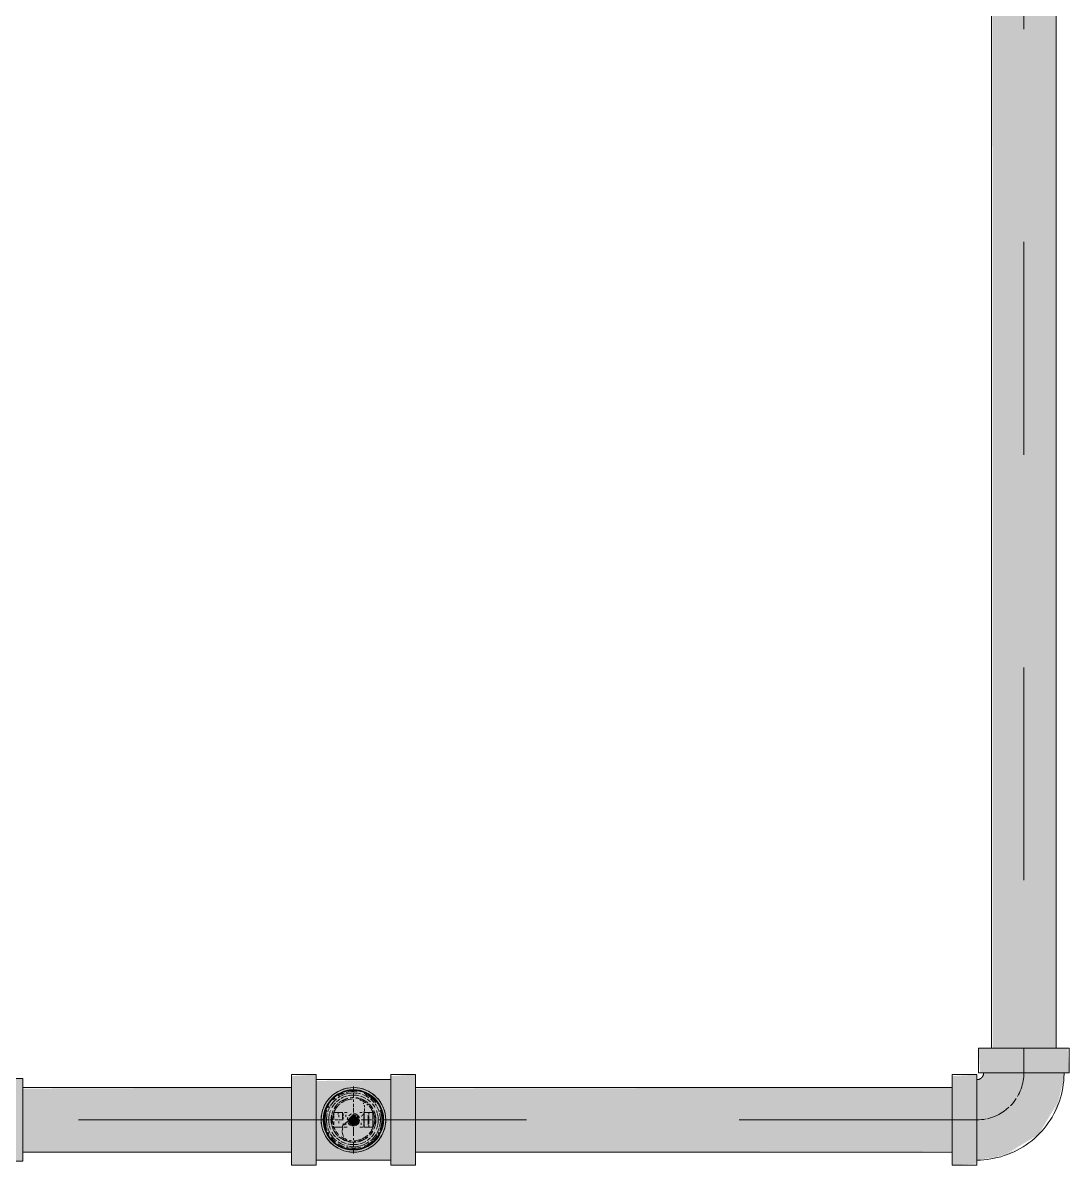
# Model space of a CAD drawing. Header units: millimetres. Extents: x -4000 to 187956, y -58990 to 162485.
# Drawn here: x 43403 to 44184, y 126416 to 127269 of the extents above; entities that cross this region are included whole.
import ezdxf

# ---------------------------------------------------------------- set-up
doc = ezdxf.new("R2010")
doc.units = ezdxf.units.MM
doc.linetypes.add('Dash 1_16_', pattern=[317.5, 158.75, -158.75])
for name, color, linetype, lineweight in [('F-SPRN', 3, 'Continuous', 9), ('P-PIPE', 3, 'Continuous', 9), ('P-PIPE-CNTR', 3, 'Continuous', 9)]:
    doc.layers.add(name, color=color, linetype=linetype, lineweight=lineweight)

# ---------------------------------------------------------------- blocks, each defined once
blk = doc.blocks.new('Steel_Elbow_Threaded_HoaPhat - Standard-4705948-FFS - TANG 1')
at = {"layer": 'P-PIPE', "lineweight": 13, "transparency": 33554534}
for points in [[(-35.03, 23.89), (-35.03, 33.79), (-53.45, 32.64), (-53.45, -33.79), (-35.03, -32.64), (-35.03, 16.89)], [(33.79, -53.45), (32.64, -35.03), (-33.79, -35.03), (-32.64, -53.45), (32.64, -53.45)]]:
    blk.add_hatch(color=1, dxfattribs=at).paths.add_polyline_path(points)
h = blk.add_hatch(color=1, dxfattribs=at)
h.paths.add_polyline_path([(25.67, -13.51), (25.05, -10.14), (21.53, -4.87)])
h.paths.add_polyline_path([(30, -35.03), (27.84, -20.88), (25.67, -13.51), (10.95, 10.95), (-13.57, 25.66), (-28.3, 29.11), (-35.03, 30), (-35.03, -30), (-30.69, -30.69), (-30, -35.03), (28.19, -35.03)])
h.paths.add_polyline_path([(-4.87, 21.53), (-10.14, 25.05), (-13.57, 25.66)])
at = {"layer": 'P-PIPE', "color": 20, "lineweight": 13}
for p, q in [((-35.03, 33.79), (-53.45, 33.79)), ((-53.45, 33.79), (-53.45, 24.17)), ((-53.45, 33.79), (-53.45, -33.79)), ((-35.03, -33.79), (-35.03, 33.79)), ((-35.03, 30.18), (-35.03, 33.79)), ((-35.03, 23.89), (-35.03, 28.34)), ((-35.03, 28.19), (-35.03, 24.12)), ((-35.03, 28.19), (-35.03, 24.12)), ((-53.45, 23.36), (-53.45, 17.08)), ((-35.03, 16.89), (-35.03, 23.06)), ((-35.03, 22.98), (-35.03, 15)), ((-35.03, 22.98), (-35.03, -22.98)), ((-53.45, 16.89), (-53.45, 8.74)), ((-53.45, 8.74), (-53.45, 0)), ((-35.03, 8.74), (-35.03, 16.89)), ((-35.03, 15), (-35.03, 5.21)), ((-35.03, 0), (-35.03, 8.74)), ((-35.03, 5.21), (-35.03, 0)), ((-35.03, 0), (-35.03, -5.21)), ((-53.45, 0), (-53.45, -8.74)), ((-35.03, -8.74), (-35.03, 0)), ((-35.03, -5.21), (-35.03, -15)), ((-53.45, -8.74), (-53.45, -16.89)), ((-35.03, -16.89), (-35.03, -8.74)), ((-35.03, -15), (-35.03, -22.98)), ((-35.03, -23.07), (-35.03, -16.89)), ((-53.45, -17.08), (-53.45, -23.36)), ((-53.45, -24.17), (-53.45, -33.79)), ((-35.03, -28.34), (-35.03, -23.89)), ((-35.03, -24.11), (-35.03, -28.19)), ((-35.03, -24.11), (-35.03, -28.19)), ((-53.45, -33.79), (-35.03, -33.79)), ((-35.03, -33.79), (-35.03, -30.18)), ((-33.79, -35.03), (-33.79, -53.45)), ((-30.18, -35.03), (-33.79, -35.03)), ((33.79, -35.03), (-33.79, -35.03)), ((-23.89, -35.03), (-28.34, -35.03)), ((-28.19, -35.03), (-24.11, -35.03)), ((-28.19, -35.03), (-24.11, -35.03)), ((-16.89, -35.03), (-23.07, -35.03)), ((-22.98, -35.03), (-15, -35.03)), ((-22.98, -35.03), (22.98, -35.03)), ((-8.74, -35.03), (-16.89, -35.03)), ((-15, -35.03), (-5.21, -35.03)), ((0, -35.03), (-8.74, -35.03)), ((-5.21, -35.03), (0, -35.03)), ((8.74, -35.03), (0, -35.03)), ((0, -35.03), (5.21, -35.03)), ((5.21, -35.03), (15, -35.03)), ((16.89, -35.03), (8.74, -35.03)), ((15, -35.03), (22.98, -35.03)), ((23.06, -35.03), (16.89, -35.03)), ((28.34, -35.03), (23.89, -35.03)), ((24.12, -35.03), (28.19, -35.03)), ((24.12, -35.03), (28.19, -35.03)), ((33.79, -35.03), (30.18, -35.03)), ((33.79, -53.45), (33.79, -35.03)), ((-33.79, -53.45), (33.79, -53.45)), ((-33.79, -53.45), (-24.17, -53.45)), ((-23.36, -53.45), (-17.08, -53.45)), ((-16.89, -53.45), (-8.74, -53.45)), ((-8.74, -53.45), (0, -53.45)), ((0, -53.45), (8.74, -53.45)), ((8.74, -53.45), (16.89, -53.45)), ((17.08, -53.45), (23.36, -53.45)), ((24.17, -53.45), (33.79, -53.45))]:
    blk.add_line(p, q, dxfattribs=at)
at = {"layer": 'P-PIPE', "color": 20, "lineweight": 13, "flags": 128}
for points in [[(30, -35.03), (29.95, -32.43), (29.79, -29.83), (29.53, -27.24), (29.17, -24.67), (28.7, -22.11), (28.14, -19.57), (27.47, -17.06), (26.7, -14.57), (25.83, -12.12), (24.87, -9.7), (23.81, -7.33), (22.65, -5), (21.4, -2.72), (20.07, -0.49), (18.64, 1.69), (17.13, 3.81), (15.54, 5.86), (13.86, 7.85), (12.11, 9.77), (10.28, 11.62), (8.38, 13.39), (6.41, 15.09), (4.37, 16.71), (2.27, 18.24), (0.11, 19.69), (-2.11, 21.05), (-4.38, 22.32), (-6.7, 23.5), (-9.06, 24.59), (-11.46, 25.58), (-13.91, 26.47), (-16.38, 27.27), (-18.89, 27.97), (-21.42, 28.56), (-23.97, 29.05), (-26.54, 29.44), (-29.13, 29.73), (-31.72, 29.92), (-34.32, 30), (-35.03, 30)], [(-35.03, -30), (-34.82, -30), (-34.62, -30.02), (-34.42, -30.04), (-34.23, -30.06), (-34.03, -30.1), (-33.83, -30.14), (-33.64, -30.2), (-33.44, -30.25), (-33.26, -30.32), (-33.07, -30.4), (-32.88, -30.48), (-32.7, -30.57), (-32.53, -30.66), (-32.36, -30.77), (-32.19, -30.88), (-32.02, -30.99), (-31.87, -31.12), (-31.71, -31.25), (-31.56, -31.38), (-31.42, -31.52), (-31.28, -31.67), (-31.15, -31.82), (-31.03, -31.98), (-30.91, -32.14), (-30.8, -32.31), (-30.69, -32.48), (-30.59, -32.66), (-30.5, -32.84), (-30.42, -33.02), (-30.34, -33.2), (-30.27, -33.39), (-30.21, -33.58), (-30.16, -33.78), (-30.11, -33.97), (-30.07, -34.17), (-30.04, -34.37), (-30.02, -34.57), (-30.01, -34.77), (-30, -34.97), (-30, -35.03)]]:
    blk.add_lwpolyline(points, dxfattribs=at)
blk = doc.blocks.new('Sprinkler_Up - DN20-4705593-FFS - TANG 1')
at = {"layer": 'F-SPRN', "transparency": 33554534}
for points in [[(3.44, 21.15), (-6.87, 21.15), (-17.99, 13.07), (-22.24, 0), (-3.89, 0.74), (-1.73, 2.89), (-1.16, 3.47), (-0.58, 4.05), (0.58, 4.05), (1.16, 3.47), (1.73, 2.89), (4.63, 0), (22.24, 0), (17.99, 13.07), (6.87, 21.15)], [(0, 16.67), (-8.33, 14.44), (-11.79, 11.79), (-16.1, 4.31), (-16.1, -4.31), (-11.63, -11.88), (-4.31, -16.1), (0, -16.67), (8.33, -14.44), (11.79, -11.79), (16.1, -4.31), (16.1, 4.31), (11.43, 11.99), (4.31, 16.1)], [(0, 15.6), (-7.8, 13.51), (-11.03, 11.03), (-15.07, 4.04), (-15.07, -4.04), (-9.93, -11.88), (-7.8, -13.51), (0, -15.6), (9.44, -11.88), (13.51, -7.8), (15.07, -4.04), (15.07, 4.04), (11.43, 9.89), (7.8, 13.51), (4.04, 15.07)], [(-14.51, 5.48), (-14.51, -5.4), (-10.9, -5.4), (-10.9, 5.48)], [(-10.9, 5.48), (-10.9, -5.4), (-7.66, -5.4), (-7.66, 5.48)], [(-7.66, 5.48), (-7.66, -5.4), (0, -5.4), (0, 5.48)], [(-2.85, 4.94), (-5.71, 0), (5.71, 0), (2.85, 4.94)], [(0, 4.63), (-4.63, 0), (4.63, 0)], [(0, 2.56), (-1.82, 0), (1.34, 0)], [(0, 5.48), (0, -5.4), (7.66, -5.4), (7.66, 5.48)], [(7.66, 5.48), (7.66, -5.4), (10.9, -5.4), (10.9, 5.48)], [(14.51, 5.48), (10.9, 5.48), (11.43, -5.4), (14.51, -5.4)], [(22.24, 0), (3.89, -0.74), (1.73, -2.89), (1.16, -3.47), (0.58, -4.05), (-0.58, -4.05), (-1.16, -3.47), (-1.73, -2.89), (-4.63, 0), (-22.24, 0), (-17.99, -13.07), (-6.87, -21.15), (6.87, -21.15), (17.99, -13.07), (20.54, -5.23)], [(0, 0), (-5.71, 0), (-2.85, -4.94), (2.85, -4.94), (5.71, 0)], [(-4.63, 0), (0, -4.63), (4.63, 0), (0, 0)], [(-1.34, 0), (0, -2.56), (1.82, 0)]]:
    blk.add_hatch(color=1, dxfattribs=at).paths.add_polyline_path(points)
at = {"layer": 'F-SPRN', "color": 1}
for p, q in [((-11.46, 5.48), (-14.51, 5.48)), ((-14.51, 5.48), (-10.9, 5.48)), ((-14.51, 5.48), (-14.51, -5.4)), ((-11.46, 5.48), (-11.46, 4.02)), ((-11.46, 3.01), (-11.46, 0.16)), ((-10.9, 0.2), (-10.9, 3.61)), ((-10.81, 5.48), (-7.74, 5.48)), ((-8.08, 5.48), (-10.81, 5.48)), ((-8.08, 5.48), (-8.08, 2.85)), ((-8.08, 2.46), (-8.08, 0.42)), ((-7.66, 5.41), (-7.66, 2.73)), ((-7.66, 5.41), (-7.66, 2.73)), ((-7.66, 2.28), (-7.66, 0.45)), ((-7.66, 2.28), (-7.66, 0.45)), ((-6.96, 5.48), (-4.8, 5.48)), ((-5.75, 5.48), (-6.96, 5.48)), ((-5.75, 3.75), (-5.75, 2.2)), ((-2.07, 0.13), (-2.08, 0.04)), ((-2.08, 0.04), (-2.08, 0)), ((-2.06, 0.29), (-2.07, 0.21)), ((-2.07, 0.21), (-2.07, 0.13)), ((-2.04, 0.38), (-2.06, 0.29)), ((-2.03, 0.46), (-2.04, 0.38)), ((-2.01, 0.54), (-2.03, 0.46)), ((-1.98, 0.62), (-2.01, 0.54)), ((-1.96, 0.7), (-1.98, 0.62)), ((-1.93, 0.77), (-1.96, 0.7)), ((-1.9, 0.85), (-1.93, 0.77)), ((-1.86, 0.93), (-1.9, 0.85)), ((-1.82, 1), (-1.86, 0.93)), ((-1.78, 1.07), (-1.82, 1)), ((-1.74, 1.14), (-1.78, 1.07)), ((-1.69, 1.21), (-1.74, 1.14)), ((-1.64, 1.28), (-1.69, 1.21)), ((-1.59, 1.34), (-1.64, 1.28)), ((-1.53, 1.4), (-1.59, 1.34)), ((-1.47, 1.46), (-1.53, 1.4)), ((-1.41, 1.52), (-1.47, 1.46)), ((-1.35, 1.58), (-1.41, 1.52)), ((-1.29, 1.63), (-1.35, 1.58)), ((-1.22, 1.68), (-1.29, 1.63)), ((-1.15, 1.73), (-1.22, 1.68)), ((-1.08, 1.77), (-1.15, 1.73)), ((-1.01, 1.81), (-1.08, 1.77)), ((-0.94, 1.85), (-1.01, 1.81)), ((-0.86, 1.89), (-0.94, 1.85)), ((-0.79, 1.92), (-0.86, 1.89)), ((-0.71, 1.95), (-0.79, 1.92)), ((-0.63, 1.98), (-0.71, 1.95)), ((-0.55, 2), (-0.63, 1.98)), ((-0.47, 2.02), (-0.55, 2)), ((-0.39, 2.04), (-0.47, 2.02)), ((-0.31, 2.05), (-0.39, 2.04)), ((-0.23, 2.06), (-0.31, 2.05)), ((-0.14, 2.07), (-0.23, 2.06)), ((-0.06, 2.08), (-0.14, 2.07)), ((0.02, 2.08), (-0.06, 2.08)), ((0.11, 2.07), (0.02, 2.08)), ((0.19, 2.07), (0.11, 2.07)), ((0.27, 2.06), (0.19, 2.07)), ((0.35, 2.05), (0.27, 2.06)), ((0.43, 2.03), (0.35, 2.05)), ((0.52, 2.01), (0.43, 2.03)), ((0.6, 1.99), (0.52, 2.01)), ((0.67, 1.96), (0.6, 1.99)), ((0.75, 1.94), (0.67, 1.96)), ((0.83, 1.9), (0.75, 1.94)), ((0.9, 1.87), (0.83, 1.9)), ((0.98, 1.83), (0.9, 1.87)), ((1.05, 1.79), (0.98, 1.83)), ((1.12, 1.75), (1.05, 1.79)), ((1.19, 1.7), (1.12, 1.75)), ((1.26, 1.65), (1.19, 1.7)), ((1.32, 1.6), (1.26, 1.65)), ((1.39, 1.55), (1.32, 1.6)), ((1.45, 1.49), (1.39, 1.55)), ((1.51, 1.43), (1.45, 1.49)), ((1.56, 1.37), (1.51, 1.43)), ((1.62, 1.31), (1.56, 1.37)), ((1.67, 1.24), (1.62, 1.31)), ((1.71, 1.17), (1.67, 1.24)), ((1.76, 1.1), (1.71, 1.17)), ((1.8, 1.03), (1.76, 1.1)), ((1.84, 0.96), (1.8, 1.03)), ((1.88, 0.88), (1.84, 0.96)), ((1.91, 0.81), (1.88, 0.88)), ((1.94, 0.73), (1.91, 0.81)), ((1.97, 0.65), (1.94, 0.73)), ((2, 0.57), (1.97, 0.65)), ((2.02, 0.49), (2, 0.57)), ((2.04, 0.41), (2.02, 0.49)), ((2.05, 0.33), (2.04, 0.41)), ((2.08, 0), (2.08, 0.08)), ((4.8, 5.48), (6.96, 5.48)), ((6.96, 5.48), (5.75, 5.48)), ((5.75, 3.75), (5.75, 2.33)), ((7.66, 3.99), (7.66, 2.73)), ((7.66, 3.99), (7.66, 2.73)), ((7.77, 5.48), (10.81, 5.48)), ((10.81, 5.48), (8.08, 5.48)), ((8.08, 5.48), (8.08, 4.19)), ((10.9, 5.48), (11.43, 5.48)), ((10.9, 2.56), (10.9, 1.31)), ((11.43, 5.48), (14.51, 5.48)), ((11.46, 5.48), (11.43, 5.48)), ((14.51, 5.48), (11.46, 5.48)), ((14.51, 3.68), (14.51, 1.31)), ((-10.9, -5.4), (-14.51, -5.4)), ((-14.51, -5.4), (-11.46, -5.4)), ((-11.46, -0.16), (-11.46, -3.01)), ((-11.46, -4.02), (-11.46, -5.4)), ((-10.9, -3.61), (-10.9, -0.2)), ((-10.82, -5.4), (-8.08, -5.4)), ((-7.74, -5.4), (-10.82, -5.4)), ((-8.08, -0.42), (-8.08, -2.46)), ((-8.08, -2.85), (-8.08, -5.4)), ((-7.66, -0.45), (-7.66, -2.28)), ((-7.66, -0.45), (-7.66, -2.28)), ((-7.66, -2.73), (-7.66, -5.2)), ((-7.66, -2.73), (-7.66, -5.2)), ((-4.74, -5.4), (-6.52, -5.4)), ((-2.08, 0), (-2.08, -0.08)), ((-0.02, -2.08), (0.06, -2.08)), ((2.08, -0.04), (2.08, 0)), ((6.7, -5.4), (4.74, -5.4)), ((5.75, -2.2), (5.75, -3.75)), ((7.66, -0.47), (7.66, -2.09)), ((7.66, -0.47), (7.66, -2.09)), ((7.66, -2.73), (7.66, -4.78)), ((7.66, -2.73), (7.66, -4.78)), ((10.82, -5.4), (8.03, -5.4)), ((8.08, -0.66), (8.08, -2.46)), ((8.08, -2.85), (8.08, -5.4)), ((8.08, -5.4), (10.82, -5.4)), ((10.9, -1.94), (10.9, -3.61)), ((11.43, -5.4), (10.9, -5.4)), ((11.43, -5.4), (11.46, -5.4)), ((14.51, -5.4), (11.43, -5.4)), ((11.46, -4.02), (11.46, -5.4)), ((11.46, -5.4), (14.51, -5.4)), ((14.51, 0), (14.51, -3.25)), ((14.51, -3.68), (14.51, -5.4))]:
    blk.add_line(p, q, dxfattribs=at)
at = {"layer": 'F-SPRN', "color": 1, "flags": 128}
for points in [[(2.08, 0.08), (2.07, 0.17), (2.06, 0.25), (2.05, 0.33)], [(-2.08, -0.08), (-2.07, -0.17), (-2.06, -0.25), (-2.05, -0.33), (-2.04, -0.41), (-2.02, -0.49), (-2, -0.57), (-1.97, -0.65), (-1.94, -0.73), (-1.91, -0.81), (-1.88, -0.88), (-1.84, -0.96), (-1.8, -1.03), (-1.76, -1.1), (-1.71, -1.17), (-1.67, -1.24), (-1.62, -1.31), (-1.56, -1.37), (-1.51, -1.43), (-1.45, -1.49), (-1.39, -1.55), (-1.32, -1.6), (-1.26, -1.65), (-1.19, -1.7), (-1.12, -1.75), (-1.05, -1.79), (-0.98, -1.83), (-0.9, -1.87), (-0.83, -1.9), (-0.75, -1.94), (-0.67, -1.96), (-0.6, -1.99), (-0.52, -2.01), (-0.43, -2.03), (-0.35, -2.05), (-0.27, -2.06), (-0.19, -2.07), (-0.11, -2.07), (-0.02, -2.08)], [(0.06, -2.08), (0.14, -2.07), (0.23, -2.06), (0.31, -2.05), (0.39, -2.04), (0.47, -2.02)], [(0.47, -2.02), (0.55, -2), (0.63, -1.98)], [(0.63, -1.98), (0.71, -1.95), (0.79, -1.92), (0.86, -1.89), (0.94, -1.85), (1.01, -1.81), (1.08, -1.77), (1.15, -1.73), (1.22, -1.68), (1.29, -1.63), (1.35, -1.58), (1.41, -1.52), (1.47, -1.46), (1.53, -1.4), (1.59, -1.34), (1.64, -1.28), (1.69, -1.21), (1.74, -1.14), (1.78, -1.07), (1.82, -1), (1.86, -0.93), (1.9, -0.85), (1.93, -0.77), (1.96, -0.7), (1.98, -0.62), (2.01, -0.54), (2.03, -0.46), (2.04, -0.38), (2.06, -0.29), (2.07, -0.21), (2.07, -0.13), (2.08, -0.04)]]:
    blk.add_lwpolyline(points, dxfattribs=at)
at = {"layer": 'F-SPRN', "color": 1}
for radius, start, end in [(22.24, 360, 180), (21.9, 126.69417, 143.27011), (21.9, 108.26214, 125.75069), (21.9, 90.53761, 107.44172), (21.9, 81.14968, 89.85498), (21.9, 72.09898, 80.652), (21.9, 56.68563, 71.73786), (21.9, 36.72989, 53.30583), (21.9, 144.76984, 164.81509), (16.67, 136.72135, 150), (16.67, 136.72135, 150), (15.6, 138.42141, 150), (15.6, 138.42141, 150), (16.67, 121.41808, 130.57514), (16.67, 121.41808, 130.57514), (15.6, 120, 133.2078), (15.6, 120, 133.2078), (16.67, 105, 120), (16.67, 105, 120), (15.6, 105.4519, 119.98126), (15.6, 105.4519, 119.98126), (15.6, 92.36004, 105), (15.6, 92.36004, 105), (16.67, 90, 96.93159), (16.67, 90, 96.93159), (15.6, 79.31574, 84.42381), (15.6, 79.31574, 84.42381), (16.67, 75, 83.58572), (16.67, 75, 83.58572), (16.67, 60, 73.40048), (16.67, 60, 73.40048), (15.6, 60.01874, 65.56368), (15.6, 60.01874, 65.56368), (15.6, 53.79501, 60), (15.6, 53.79501, 60), (16.67, 49.42486, 58.58192), (16.67, 49.42486, 58.58192), (15.6, 42.61614, 45), (15.6, 42.61614, 45), (16.67, 45, 46.56216), (16.67, 45, 46.56216), (15.6, 32.54719, 41.57859), (15.6, 32.54719, 41.57859), (16.67, 30.06898, 43.27865), (16.67, 30.06898, 43.27865), (21.9, 15.18491, 35.23016), (22.24, 180, 360), (21.9, 165.67731, 179.2615), (16.67, 167.68021, 180), (16.67, 167.68021, 180), (16.67, 180, 192.31979), (16.67, 180, 192.31979), (16.67, 155.38786, 165), (16.67, 155.38786, 165), (15.6, 166.33824, 180), (15.6, 166.33824, 180), (15.6, 180, 193.66176), (15.6, 180, 193.66176), (15.6, 150.43537, 165), (15.6, 159.61394, 165), (15.6, 150.43537, 156.38455), (4.63, 17.95923, 180), (4.63, 17.95923, 180), (3.81, 16.16047, 180), (2.56, 90, 180), (2.56, 90, 180), (2.04, 90, 180), (2.56, 11.16773, 90), (2.56, 11.16773, 90), (2.04, 10.47029, 90), (2.04, 289.01924, 0), (4.63, 335.78319, 0), (4.63, 335.78319, 360), (15.6, 17.33389, 29.56463), (15.6, 17.33389, 29.56463), (16.67, 15.03066, 24.61214), (16.67, 15.03066, 24.61214), (15.6, 1.90822, 13.66176), (15.6, 1.90822, 13.66176), (15.6, 346.42653, 360), (15.6, 346.42653, 0), (16.67, 0, 12.31979), (16.67, 0, 12.31979), (16.67, 347.68021, 360), (16.67, 347.68021, 0), (21.9, 0.7385, 14.32269), (21.9, 180.7385, 194.32269), (21.9, 195.18491, 213.2088), (16.67, 195, 204.61214), (16.67, 195, 204.61214), (15.6, 195, 200.38606), (15.6, 195, 209.56463), (16.67, 210, 223.27865), (16.67, 210, 223.27865), (15.6, 203.61545, 209.56463), (15.6, 210, 221.57859), (15.6, 210, 221.57859), (4.63, 197.95923, 270), (4.63, 197.95923, 270), (3.81, 196.16047, 223.83585), (2.56, 194.55988, 270), (2.56, 194.55988, 270), (3.81, 237.05771, 270), (2.04, 190.47029, 270), (2.56, 289.01924, 348.82781), (2.56, 289.01924, 348.82781), (4.63, 289.01924, 318.27027), (4.63, 289.01924, 318.27027), (15.6, 318.42141, 330), (15.6, 318.42141, 330), (16.67, 316.72135, 329.93102), (16.67, 316.72135, 329.93102), (15.6, 330.94093, 345), (15.6, 330.94093, 336.38455), (15.6, 339.61394, 345), (16.67, 335.38786, 344.96934), (16.67, 335.38786, 344.96934), (21.9, 324.76984, 344.81509), (21.9, 345.67731, 359.2615), (21.9, 213.2088, 216), (21.9, 216.72989, 233.30583), (16.67, 225, 225.50616), (16.67, 225, 225.50616), (15.6, 225, 230.09949), (15.6, 225, 230.09949), (16.67, 229.42486, 238.58192), (16.67, 229.42486, 238.58192), (15.6, 233.79501, 240), (15.6, 233.79501, 240), (16.67, 240, 253.40048), (16.67, 240, 253.40048), (15.6, 240.01874, 245.56368), (15.6, 240.01874, 245.56368), (16.67, 255, 263.58572), (16.67, 255, 263.58572), (16.67, 270, 276.93159), (16.67, 270, 276.93159), (15.6, 272.36004, 285), (15.6, 272.36004, 285), (15.6, 285.54615, 299.98126), (15.6, 285.54615, 299.98126), (16.67, 285.03066, 300), (16.67, 285.03066, 300), (15.6, 300.52623, 306.20499), (15.6, 300.52623, 306.20499), (16.67, 301.41808, 310.57514), (16.67, 301.41808, 310.57514), (15.6, 309.90051, 317.38386), (15.6, 309.90051, 317.38386), (16.67, 313.43784, 315), (16.67, 313.43784, 315), (21.9, 306.69417, 323.27011), (21.9, 234.24931, 251.73786), (21.9, 252.09898, 260.652), (21.9, 261.14968, 269.85498), (21.9, 270.53761, 287.44172), (21.9, 288.26214, 303.31437)]:
    blk.add_arc((0, 0), radius, start, end, dxfattribs=at)
blk = doc.blocks.new('Steel_Transition_Threaded_HoaPhat - Standard-V278-FFS - TANG 1')
at = {"layer": 'P-PIPE', "lineweight": 13, "transparency": 33554534}
h = blk.add_hatch(color=1, dxfattribs=at)
h.paths.add_polyline_path([(43650, 126427.59), (43655.83, 126428.35), (43661.25, 126430.6), (43665.91, 126434.18), (43669.49, 126438.84), (43671.73, 126444.26), (43672.5, 126450.09), (43671.73, 126455.91), (43669.01, 126461.96), (43665.91, 126466), (43661.25, 126469.57), (43655.83, 126471.82), (43650, 126472.59), (43644.18, 126471.82), (43638.57, 126469.44), (43634.09, 126466), (43630.52, 126461.34), (43628.27, 126455.91), (43627.5, 126450.09), (43628.27, 126444.26), (43630.52, 126438.84), (43634.09, 126434.18), (43638.75, 126430.6), (43644.18, 126428.35)])
h.paths.add_polyline_path([(43650, 126429.99), (43644.8, 126430.67), (43638.57, 126433.74), (43635.79, 126435.87), (43632.59, 126440.04), (43630.59, 126444.89), (43629.9, 126450.09), (43630.59, 126455.29), (43632.59, 126460.14), (43638.57, 126466.44), (43639.95, 126467.49), (43644.8, 126469.5), (43650, 126470.19), (43655.2, 126469.5), (43660.05, 126467.49), (43666.01, 126461.96), (43667.41, 126460.14), (43669.42, 126455.29), (43670.1, 126450.09), (43669.42, 126444.89), (43667.41, 126440.04), (43664.21, 126435.87), (43660.05, 126432.68), (43655.2, 126430.67)])
for points in [[(43629.9, 126450.09), (43633.6, 126450.09), (43635.8, 126458.29), (43641.8, 126464.29), (43650, 126466.49), (43658.2, 126464.29), (43664.2, 126458.29), (43666.4, 126450.09), (43670.1, 126450.09), (43669.42, 126455.29), (43666.01, 126461.96), (43664.21, 126464.3), (43660.05, 126467.49), (43655.2, 126469.5), (43650, 126470.19), (43644.8, 126469.5), (43638.57, 126466.44), (43635.79, 126464.3), (43632.59, 126460.14), (43630.59, 126455.29)], [(43650, 126431.59), (43654.79, 126432.22), (43659.25, 126434.07), (43663.08, 126437.01), (43666.02, 126440.84), (43667.87, 126445.3), (43668.5, 126450.09), (43667.87, 126454.88), (43664.01, 126461.96), (43663.08, 126463.17), (43659.25, 126466.11), (43654.79, 126467.96), (43650, 126468.59), (43645.21, 126467.96), (43638.57, 126464.44), (43636.92, 126463.17), (43633.98, 126459.34), (43632.13, 126454.88), (43631.5, 126450.09), (43632.13, 126445.3), (43633.98, 126440.84), (43638.57, 126435.74), (43640.75, 126434.07), (43645.21, 126432.22)], [(43650, 126429.99), (43655.2, 126430.67), (43660.05, 126432.68), (43664.21, 126435.87), (43667.41, 126440.04), (43669.42, 126444.89), (43670.1, 126450.09), (43666.4, 126450.09), (43664.2, 126441.89), (43658.2, 126435.88), (43650, 126433.69), (43641.8, 126435.88), (43635.8, 126441.89), (43633.6, 126450.09), (43629.9, 126450.09), (43630.59, 126444.89), (43632.59, 126440.04), (43638.57, 126433.74), (43639.95, 126432.68), (43644.8, 126430.67)]]:
    blk.add_hatch(color=1, dxfattribs=at).paths.add_polyline_path(points)
at = {"layer": 'P-PIPE', "color": 20, "lineweight": 13}
for radius, start, end in [(22.5, 0, 180), (22.5, 32.01498, 120), (22.5, 120.56995, 180), (20.1, 128.8856, 148.15532), (18.5, 123.49758, 133.20406), (18.5, 123.49758, 133.20406), (20.1, 105, 124.96196), (22.5, 120, 120.56995), (18.5, 105, 120), (18.5, 105, 120), (16.4, 115.16067, 120), (16.4, 105.14227, 113.0319), (20.1, 92.0721, 104.9393), (18.5, 90, 101.90135), (18.5, 90, 101.90135), (20.1, 81.49111, 89.47542), (18.5, 76.79536, 88.56475), (18.5, 76.79536, 88.56475), (16.4, 75.39576, 83.78679), (20.1, 75, 79.00252), (16.4, 68.0319, 72.53434), (18.5, 60, 73.18104), (18.5, 60, 73.18104), (16.4, 60, 66.59553), (20.1, 54.99569, 70.31408), (16.4, 53.54628, 58.92617), (18.5, 46.79594, 56.50242), (18.5, 46.79594, 56.50242), (20.1, 40.13234, 51.1144), (20.1, 166.04994, 180), (20.1, 150, 162.74488), (18.5, 157.6232, 165), (18.5, 157.6232, 165), (18.5, 136.42974, 150), (18.5, 136.42974, 150), (16.4, 141.9681, 150), (16.4, 133.39183, 135), (16.4, 45, 46.60817), (16.4, 30, 38.0319), (18.5, 30, 40.28053), (18.5, 30, 40.28053), (16.4, 17.13088, 21.9681), (20.1, 31.84468, 36.57953), (18.5, 15, 22.3768), (18.5, 15, 22.3768), (20.1, 17.25512, 30), (22.5, 30, 32.01498), (22.5, 0, 30), (20.1, 0, 13.95006), (22.5, 180, 239.43005), (22.5, 180, 0), (20.1, 180, 193.95006), (18.5, 166.59392, 180), (18.5, 166.59392, 180), (18.5, 180, 193.40608), (18.5, 180, 193.40608), (16.4, 171.9681, 180), (16.4, 180.49709, 188.0319), (22.5, 240, 0), (16.4, 4.83933, 11.45326), (16.4, 348.54674, 0), (18.5, 0, 13.40608), (18.5, 0, 13.40608), (18.5, 346.59392, 0), (18.5, 346.59392, 0), (20.1, 346.04994, 0), (20.1, 197.25512, 210), (18.5, 195, 202.3768), (18.5, 195, 202.3768), (20.1, 211.84468, 231.1144), (18.5, 210, 223.57026), (18.5, 210, 223.57026), (16.4, 197.13088, 201.9681), (16.4, 225, 225.74852), (20.1, 308.8856, 328.15532), (16.4, 321.9681, 330), (18.5, 316.42974, 330), (18.5, 316.42974, 330), (18.5, 337.6232, 345), (18.5, 337.6232, 345), (20.1, 330, 342.74488), (18.5, 226.79594, 236.50242), (18.5, 226.79594, 236.50242), (20.1, 235.03804, 250.31408), (22.5, 239.43005, 240), (18.5, 240, 253.18104), (18.5, 240, 253.18104), (16.4, 240, 246.59553), (16.4, 248.0319, 252.53434), (20.1, 255, 259.00252), (18.5, 256.79536, 268.56475), (18.5, 256.79536, 268.56475), (16.4, 256.09372, 263.54628), (20.1, 261.49111, 269.47542), (18.5, 270, 281.90135), (18.5, 270, 281.90135), (16.4, 271.49405, 275.8348), (20.1, 272.0721, 284.9393), (16.4, 285, 293.0319), (18.5, 285, 300), (18.5, 285, 300), (20.1, 285, 305.00431), (16.4, 293.40447, 300), (16.4, 303.36115, 309.52667), (18.5, 303.49758, 313.20406), (18.5, 303.49758, 313.20406)]:
    blk.add_arc((43650, 126450.09), radius, start, end, dxfattribs=at)

msp = doc.modelspace()

# ---------------------------------------------------------------- hatches: boundary and pattern name
at = {"layer": 'P-PIPE', "transparency": 33554534}
for points in [[(44150, 126503.54), (44150, 134725.09), (44125.87, 134725.09), (44126.69, 126503.54), (44143.76, 126503.54)], [(44150, 126503.54), (44174.13, 126503.54), (44173.31, 134725.09), (44150, 134725.09), (44150, 126607.97)], [(43403.43, 126419.29), (43403.43, 126480.89), (43388.53, 126479.84), (43388.53, 126419.29)], [(43622.18, 126450.09), (43622.18, 126483.87), (43603.76, 126482.72), (43603.76, 126450.09)], [(43696.29, 126450.09), (43696.29, 126483.87), (43677.87, 126482.72), (43677.87, 126450.09)], [(43603.76, 126450.09), (43603.76, 126474.22), (43403.43, 126473.4), (43403.43, 126450.09)], [(43677.87, 126450.09), (43677.87, 126480.09), (43622.18, 126479.06), (43622.18, 126450.09), (43628.85, 126450.09), (43630.21, 126457.54), (43633.9, 126463.8), (43639.33, 126468.35), (43646.2, 126470.89), (43653.81, 126470.89), (43660.68, 126468.35), (43667.19, 126461.96), (43669.8, 126457.54), (43671.15, 126450.09)], [(43650, 126425.98), (43656.24, 126426.8), (43662.06, 126429.21), (43667.05, 126433.04), (43670.88, 126438.03), (43673.29, 126443.85), (43674.11, 126450.09), (43673.29, 126456.33), (43670.88, 126462.14), (43667.05, 126467.14), (43662.06, 126470.97), (43656.24, 126473.38), (43650, 126474.2), (43643.76, 126473.38), (43637.95, 126470.97), (43632.95, 126467.14), (43629.12, 126462.14), (43626.71, 126456.33), (43625.89, 126450.09), (43626.71, 126443.85), (43629.12, 126438.03), (43632.95, 126433.04), (43638.57, 126428.95), (43643.76, 126426.8)], [(43780.3, 126450.09), (44096.55, 126450.09), (44096.55, 126474.22), (43696.29, 126473.4), (43696.29, 126450.09), (43709.44, 126450.09)], [(43641.65, 126435.62), (43642.77, 126437.56), (43641.65, 126441.74), (43642.77, 126445.91), (43645.83, 126448.97), (43657.23, 126454.26), (43658.35, 126458.44), (43657.23, 126462.61), (43655.91, 126464.34), (43650, 126466.79), (43641.65, 126464.55), (43635.54, 126458.44), (43633.3, 126450.09), (43635.54, 126441.74), (43638.57, 126437.99)], [(43650, 126433.39), (43658.35, 126435.62), (43661.81, 126438.28), (43666.13, 126445.76), (43666.13, 126454.41), (43661.72, 126461.96), (43658.35, 126464.55), (43650, 126466.79), (43645.68, 126466.22), (43638.19, 126461.9), (43633.87, 126454.41), (43633.87, 126445.76), (43638.57, 126437.99), (43641.65, 126435.62)], [(43603.76, 126425.96), (43603.76, 126450.09), (43403.43, 126450.09), (43403.43, 126425.96)], [(43622.18, 126416.3), (43622.18, 126450.09), (43603.76, 126450.09), (43603.76, 126416.3)], [(43677.87, 126420.09), (43677.87, 126450.09), (43671.15, 126450.09), (43669.8, 126442.64), (43666.11, 126436.38), (43660.68, 126431.83), (43653.81, 126429.28), (43646.2, 126429.28), (43638.57, 126432.46), (43633.9, 126436.38), (43630.21, 126442.64), (43628.85, 126450.09), (43622.18, 126450.09), (43622.18, 126420.09), (43638.57, 126420.09)], [(43696.29, 126416.3), (43696.29, 126450.09), (43677.87, 126450.09), (43677.87, 126416.3)], [(43696.29, 126425.96), (44096.55, 126426.78), (44096.55, 126450.09), (43696.29, 126450.09), (43696.29, 126426.78)]]:
    msp.add_hatch(color=1, dxfattribs=at).paths.add_polyline_path(points)

# ---------------------------------------------------------------- linework, layer by layer
at = {"layer": 'P-PIPE', "color": 20, "lineweight": 13}
for p, q in [((44125.87, 134725.09), (44125.87, 126503.54)), ((44174.13, 126503.54), (44174.13, 134725.09)), ((44125.87, 126503.54), (44132.94, 126503.54)), ((44133.09, 126503.54), (44166.91, 126503.54)), ((44167.06, 126503.54), (44174.13, 126503.54)), ((43403.43, 126480.89), (43388.53, 126480.89)), ((43403.43, 126474.43), (43403.43, 126480.89)), ((43403.43, 126419.29), (43403.43, 126480.89)), ((43622.18, 126483.87), (43603.76, 126483.87)), ((43603.76, 126483.87), (43603.76, 126474.26)), ((43603.76, 126483.87), (43603.76, 126450.09)), ((43622.18, 126480.27), (43622.18, 126483.87)), ((43622.18, 126450.09), (43622.18, 126483.87)), ((43696.29, 126483.87), (43677.87, 126483.87)), ((43677.87, 126483.87), (43677.87, 126480.27)), ((43677.87, 126483.87), (43677.87, 126450.09)), ((43696.29, 126474.26), (43696.29, 126483.87)), ((43696.29, 126450.09), (43696.29, 126483.87)), ((43603.76, 126474.22), (43403.43, 126474.22)), ((43403.43, 126474.22), (43403.43, 126472.04)), ((43403.43, 126471.87), (43403.43, 126473.57)), ((43603.76, 126467.15), (43603.76, 126474.22)), ((43603.76, 126473.45), (43603.76, 126467.17)), ((43677.87, 126480.09), (43622.18, 126480.09)), ((43622.18, 126480.09), (43622.18, 126479.06)), ((43622.18, 126480.09), (43622.18, 126458.87)), ((43622.18, 126473.98), (43622.18, 126479.11)), ((43622.18, 126479.06), (43622.18, 126476.07)), ((43622.18, 126476.07), (43622.18, 126471.3)), ((43622.18, 126466.98), (43622.18, 126473.98)), ((43677.87, 126479.06), (43677.87, 126480.09)), ((43677.87, 126458.87), (43677.87, 126480.09)), ((43677.87, 126479.11), (43677.87, 126473.98)), ((43677.87, 126476.07), (43677.87, 126479.06)), ((43677.87, 126471.3), (43677.87, 126476.07)), ((43677.87, 126473.98), (43677.87, 126466.98)), ((44096.55, 126474.22), (43696.29, 126474.22)), ((43696.29, 126474.22), (43696.29, 126467.15)), ((43696.29, 126467.17), (43696.29, 126473.45)), ((44096.55, 126467.15), (44096.55, 126474.22)), ((43403.43, 126465.49), (43403.43, 126471.06)), ((43403.43, 126470.98), (43403.43, 126429.19)), ((43403.43, 126458.06), (43403.43, 126465.49)), ((43603.76, 126433.18), (43603.76, 126467)), ((43603.76, 126466.98), (43603.76, 126458.83)), ((43622.18, 126471.3), (43622.18, 126465.09)), ((43622.18, 126458.83), (43622.18, 126466.98)), ((43622.18, 126465.09), (43622.18, 126458.87)), ((43677.87, 126465.09), (43677.87, 126471.3)), ((43677.87, 126466.98), (43677.87, 126462.07)), ((43677.87, 126462.06), (43677.87, 126465.09)), ((43696.29, 126467), (43696.29, 126433.18)), ((43696.29, 126462.26), (43696.29, 126466.98)), ((44096.55, 126433.18), (44096.55, 126467)), ((43403.43, 126450.09), (43403.43, 126458.06)), ((43603.76, 126458.83), (43603.76, 126450.09)), ((43622.18, 126450.09), (43622.18, 126457.87)), ((43622.18, 126457.85), (43622.18, 126450.09)), ((43622.18, 126457.85), (43622.18, 126450.09)), ((43677.87, 126458.87), (43677.87, 126461.57)), ((43677.87, 126461.56), (43677.87, 126458.83)), ((43677.87, 126457.87), (43677.87, 126450.09)), ((43677.87, 126450.09), (43677.87, 126457.85)), ((43677.87, 126450.09), (43677.87, 126457.85)), ((43696.29, 126458.83), (43696.29, 126462.07)), ((43696.29, 126450.09), (43696.29, 126458.83)), ((43403.43, 126442.12), (43403.43, 126450.09)), ((43603.76, 126450.09), (43603.76, 126441.34)), ((43603.76, 126450.09), (43603.76, 126416.3)), ((43622.18, 126442.3), (43622.18, 126450.09)), ((43622.18, 126416.3), (43622.18, 126450.09)), ((43622.18, 126450.09), (43622.18, 126442.32)), ((43622.18, 126450.09), (43622.18, 126442.32)), ((43677.87, 126450.09), (43677.87, 126442.3)), ((43677.87, 126450.09), (43677.87, 126416.3)), ((43677.87, 126442.32), (43677.87, 126450.09)), ((43677.87, 126442.32), (43677.87, 126450.09)), ((43696.29, 126441.34), (43696.29, 126450.09)), ((43696.29, 126416.3), (43696.29, 126450.09)), ((43403.43, 126434.69), (43403.43, 126442.12)), ((43603.76, 126441.34), (43603.76, 126433.19)), ((43622.18, 126433.19), (43622.18, 126441.34)), ((43622.18, 126441.3), (43622.18, 126435.09)), ((43622.18, 126441.3), (43622.18, 126420.09)), ((43677.87, 126441.34), (43677.87, 126433.19)), ((43677.87, 126435.09), (43677.87, 126441.3)), ((43677.87, 126420.09), (43677.87, 126441.3)), ((43696.29, 126433.19), (43696.29, 126441.34)), ((43403.43, 126429.11), (43403.43, 126434.69)), ((43603.76, 126425.96), (43603.76, 126433.02)), ((43603.76, 126433.01), (43603.76, 126426.72)), ((43622.18, 126435.09), (43622.18, 126428.87)), ((43622.18, 126426.2), (43622.18, 126433.19)), ((43677.87, 126428.87), (43677.87, 126435.09)), ((43677.87, 126433.19), (43677.87, 126426.2)), ((43696.29, 126433.02), (43696.29, 126425.96)), ((43696.29, 126426.72), (43696.29, 126433.01)), ((44096.55, 126425.96), (44096.55, 126433.02)), ((43403.43, 126426.6), (43403.43, 126428.31)), ((43403.43, 126428.13), (43403.43, 126425.96)), ((43403.43, 126425.96), (43603.76, 126425.96)), ((43403.43, 126419.29), (43403.43, 126425.75)), ((43603.76, 126425.92), (43603.76, 126416.3)), ((43622.18, 126428.87), (43622.18, 126424.11)), ((43622.18, 126421.06), (43622.18, 126426.2)), ((43622.18, 126424.11), (43622.18, 126421.11)), ((43622.18, 126421.11), (43622.18, 126420.09)), ((43677.87, 126424.11), (43677.87, 126428.87)), ((43677.87, 126426.2), (43677.87, 126421.06)), ((43677.87, 126421.11), (43677.87, 126424.11)), ((43677.87, 126420.09), (43677.87, 126421.11)), ((43696.29, 126425.96), (44096.55, 126425.96)), ((43696.29, 126416.3), (43696.29, 126425.92)), ((43388.53, 126419.29), (43403.43, 126419.29)), ((43603.76, 126416.3), (43622.18, 126416.3)), ((43622.18, 126420.09), (43677.87, 126420.09)), ((43622.18, 126416.3), (43622.18, 126419.91)), ((43677.87, 126419.91), (43677.87, 126417.45)), ((43677.87, 126417.45), (43677.87, 126416.3)), ((43677.87, 126416.3), (43696.29, 126416.3))]:
    msp.add_line(p, q, dxfattribs=at)
for radius, start, end in [(24.11, 45, 180), (24.11, 0, 180), (21.15, 129.92749, 135), (21.15, 120, 122.91853), (21.15, 108.86794, 120), (21.15, 83.02109, 105), (21.15, 54.1311, 68.02109), (21.15, 38.15959, 53.02109), (24.11, 0, 45), (21.15, 165.7378, 177.97577), (21.15, 159.34883, 165), (21.15, 150, 154.60131), (21.15, 15, 20.07251), (21.15, 2.22925, 14.2622), (24.11, 180, 240), (24.11, 180, 0), (21.15, 182.02423, 194.2622), (21.15, 345.7378, 357.97577), (24.11, 330, 0), (21.15, 195, 201.97891), (21.15, 205.39869, 210), (21.15, 321.97891, 326.1637), (24.11, 315, 330), (21.15, 330, 334.60131), (21.15, 338.02109, 345), (21.15, 218.15959, 230.65117), (24.11, 240, 241.62241), (21.15, 237.08147, 240), (21.15, 240, 251.13206), (21.15, 255, 260.26904), (21.15, 261.97891, 285), (24.11, 285, 300), (21.15, 291.97891, 298.91239), (21.15, 300, 305.8689), (24.11, 300, 315), (21.15, 306.97891, 312.77075), (21.15, 315, 321.84041), (24.11, 241.62241, 285)]:
    msp.add_arc((43650, 126450.09), radius, start, end, dxfattribs=at)
at = {"layer": 'P-PIPE', "color": 1}
for centre, radius, start, end in [((43650, 126450.09), 16.7, 106.5255, 113.10238), ((43650, 126450.09), 16.7, 90, 98.82253), ((43650, 126458.44), 8.35, 44.18721, 56.37156), ((43650, 126450.09), 16.7, 157.579, 163.06245), ((43650, 126450.09), 16.7, 142.10815, 147.69685), ((43650, 126458.44), 8.35, 25.33378, 30), ((43650, 126458.44), 8.35, 340.6865, 1.67175), ((43650, 126458.44), 8.35, 8.03848, 17.99182), ((43650, 126450.09), 16.7, 39.30923, 46.03173), ((43650, 126450.09), 16.7, 15.72783, 22.421), ((43650, 126450.09), 16.7, 170.11075, 175.69074), ((43650, 126450.09), 16.7, 184.30926, 189.88925), ((43650, 126441.74), 8.35, 128.24001, 150), ((43650, 126441.74), 8.35, 98.53567, 125.5287), ((43650, 126458.44), 8.35, 316.31827, 330), ((43650, 126450.09), 16.7, 10.21536, 15.24866), ((43650, 126450.09), 16.7, 344.75134, 349.78464), ((43650, 126450.09), 16.7, 2.79702, 9.88925), ((43650, 126450.09), 16.7, 350.11075, 357.20298), ((43650, 126450.09), 16.7, 203.31397, 211.09738), ((43650, 126441.74), 8.35, 163.96391, 181.67175), ((43650, 126441.74), 8.35, 186.36484, 197.99182), ((43650, 126441.74), 8.35, 199.38299, 209.04129), ((43650, 126450.09), 16.7, 320.69077, 326.00419), ((43650, 126441.74), 8.35, 221.27162, 236.37156), ((43650, 126450.09), 16.7, 259.2766, 264.6915), ((43650, 126450.09), 16.7, 266.47118, 273.99581), ((43650, 126450.09), 16.7, 280.32729, 285.28459), ((43650, 126450.09), 16.7, 288.9014, 293.10238), ((43650, 126450.09), 16.7, 302.79702, 308.12737)]:
    msp.add_arc(centre, radius, start, end, dxfattribs=at)
at = {"layer": 'P-PIPE-CNTR', "color": 1, "linetype": 'Dash 1_16_'}
for p, q in [((44150, 134725.09), (44150, 126503.54)), ((44150, 134725.09), (44150, 126503.54)), ((43650, 126472.59), (43650, 126475.09)), ((43650, 126471.24), (43650, 126472.59)), ((43650, 126468.59), (43650, 126470.19)), ((43650, 126466.79), (43650, 126468.59)), ((43650, 126463.6), (43650, 126465.19)), ((43650, 126459.81), (43650, 126461.96)), ((43650, 126455.49), (43650, 126459.1)), ((43603.76, 126450.09), (43403.43, 126450.09)), ((43603.76, 126450.09), (43403.43, 126450.09)), ((43625, 126450.09), (43627.5, 126450.09)), ((43627.76, 126450.09), (43631.5, 126450.09)), ((43632.13, 126450.09), (43633.3, 126450.09)), ((43636.48, 126450.09), (43638.57, 126450.09)), ((43639.11, 126450.09), (43642.35, 126450.09)), ((43645.38, 126450.09), (43647.61, 126450.09)), ((43648.66, 126450.09), (43650, 126450.09)), ((43650, 126452.65), (43650, 126454.27)), ((43650, 126450.09), (43650, 126452.14)), ((43650, 126448.03), (43650, 126450.09)), ((43650, 126450.09), (43651.34, 126450.09)), ((43650, 126445.91), (43650, 126447.53)), ((43651.82, 126450.09), (43654.63, 126450.09)), ((43655.71, 126450.09), (43663.52, 126450.09)), ((43668.5, 126450.09), (43672.24, 126450.09)), ((43672.5, 126450.09), (43675, 126450.09)), ((44096.55, 126450.09), (43696.29, 126450.09)), ((44096.55, 126450.09), (43696.29, 126450.09)), ((43650, 126440.36), (43650, 126444.61)), ((43650, 126438.11), (43650, 126440.36)), ((43650, 126434.98), (43650, 126436.48)), ((43650, 126431.59), (43650, 126433.42)), ((43650, 126429.99), (43650, 126431.59)), ((43650, 126427.59), (43650, 126428.93)), ((43650, 126425.09), (43650, 126427.59))]:
    msp.add_line(p, q, dxfattribs=at)
at = {"layer": 'P-PIPE-CNTR', "color": 20, "lineweight": 13}
for p, q in [((44150, 126503.54), (44150, 126485.11)), ((43603.76, 126450.09), (43625.89, 126450.09)), ((43625.89, 126450.09), (43627.5, 126450.09)), ((43629.9, 126450.09), (43631.5, 126450.09)), ((43637.19, 126450.09), (43638.57, 126450.09)), ((43640.4, 126450.09), (43642.35, 126450.09)), ((43646.03, 126450.09), (43647.61, 126450.09)), ((43648.66, 126450.09), (43650, 126450.09)), ((43650, 126450.09), (43651.34, 126450.09)), ((43651.82, 126450.09), (43654.48, 126450.09)), ((43655.71, 126450.09), (43656.92, 126450.09)), ((43657.66, 126450.09), (43662.82, 126450.09)), ((43668.5, 126450.09), (43670.1, 126450.09)), ((43674.11, 126450.09), (43696.29, 126450.09)), ((44114.98, 126450.09), (44096.55, 126450.09))]:
    msp.add_line(p, q, dxfattribs=at)
for start, end in [(350.61225, 0), (330, 350.2102), (315.60664, 326.80769), (282.99785, 313.06077), (270, 281.3158)]:
    msp.add_arc((44114.98, 126485.11), 35.03, start, end, dxfattribs=at)

# ---------------------------------------------------------------- block references
at = {"layer": 'F-SPRN', "color": 1, "rotation": 180}
msp.add_blockref('Sprinkler_Up - DN20-4705593-FFS - TANG 1', (43650, 126450.09), dxfattribs=at)
at = {"layer": 'P-PIPE', "color": 20, "lineweight": 13, "rotation": 270}
msp.add_blockref('Steel_Elbow_Threaded_HoaPhat - Standard-4705948-FFS - TANG 1', (44150, 126450.09), dxfattribs=at)
at = {"layer": 'P-PIPE', "color": 20, "lineweight": 13}
msp.add_blockref('Steel_Transition_Threaded_HoaPhat - Standard-V278-FFS - TANG 1', (0, 0), dxfattribs=at)

doc.saveas('drawing.dxf')
